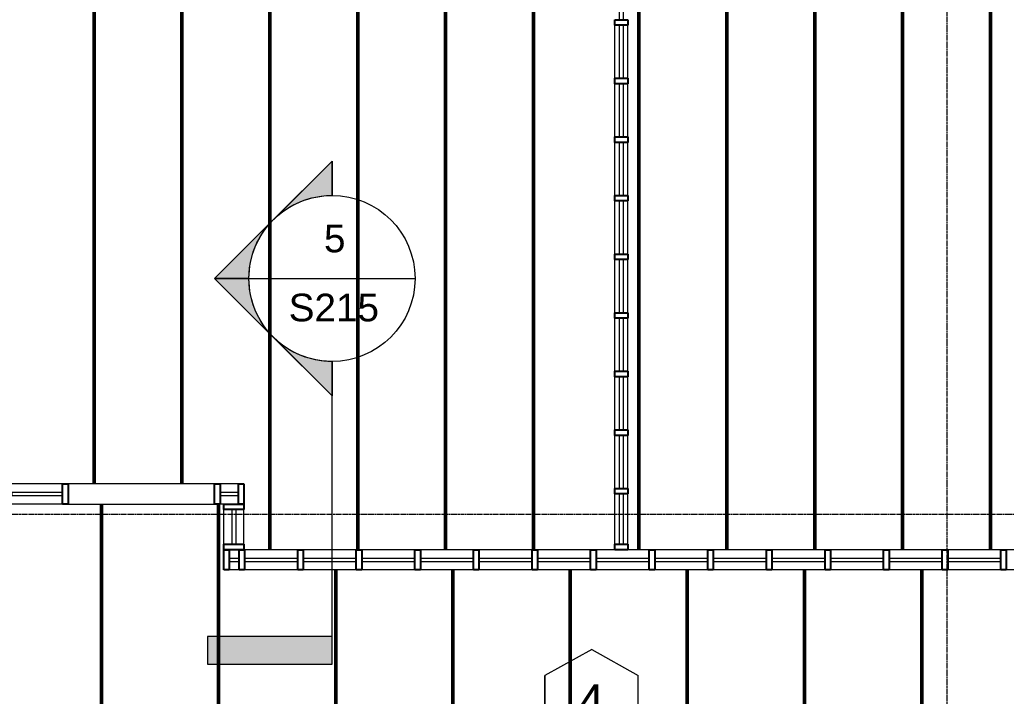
# Model space of a CAD drawing. Header units: inches. Extents: x -4036 to -1914, y 2 to 12338.
# Drawn here: x -3080.6 to -2811.2, y 10417.5 to 10602.3 of the extents above; entities that cross this region are included whole.
import ezdxf

# ---------------------------------------------------------------- set-up
doc = ezdxf.new("R2010")
doc.units = ezdxf.units.IN
doc.header["$MEASUREMENT"] = 0
doc.linetypes.add('Línea de rejilla', pattern=[0.875, 0.5, -0.125, 0.125, -0.125])
for name, color, linetype, lineweight in [('A-ANNO-NOTE', 131, 'Continuous', 9), ('A-DETL-GENF', 92, 'Continuous', 9), ('A-GLAZ-CURT', 52, 'Continuous', 9), ('A-GLAZ-CWMG', 51, 'Continuous', 9), ('G-ANNO-SYMB', 111, 'Continuous', 9), ('S-BEAM', 12, 'Continuous', 9), ('S-BEAM-ANLY', 10, 'Continuous', 50), ('S-GRID', 1, 'Continuous', 9)]:
    doc.layers.add(name, color=color, linetype=linetype, lineweight=lineweight)
doc.styles.add('Arial', font='arial.ttf', dxfattribs={"height": 9.448819})
doc.styles.add('Arial_2', font='arial.ttf', dxfattribs={"height": 7.559055})

# ---------------------------------------------------------------- blocks, each defined once
blk = doc.blocks.new('System Panel - PlyWood-764934-FRAMING PLAN - 2ND FLOOR')
at = {"layer": 'A-GLAZ-CURT', "lineweight": 18}
for p, q in [((-6.88, -0.5), (-6.88, 0.5)), ((-6.88, 0.5), (6.88, 0.5)), ((6.88, 0.5), (6.88, -0.5)), ((6.88, -0.5), (-6.88, -0.5))]:
    blk.add_line(p, q, dxfattribs=at)
blk = doc.blocks.new('Rectangular Mullion - 3 1_2_-735870-FRAMING PLAN - 2ND FLOOR')
at = {"layer": 'A-GLAZ-CWMG', "lineweight": 25}
for p, q in [((-1.5, 1.75), (0, 1.75)), ((-1.5, -1.75), (-1.5, 1.75)), ((0, 1.75), (0, -1.75)), ((0, -1.75), (-1.5, -1.75))]:
    blk.add_line(p, q, dxfattribs=at)
blk = doc.blocks.new('System Panel - PlyWood-764936-FRAMING PLAN - 2ND FLOOR')
at = {"layer": 'A-GLAZ-CURT', "lineweight": 18}
for p, q in [((-7.25, -0.5), (-7.25, 0.5)), ((-7.25, 0.5), (7.25, 0.5)), ((7.25, 0.5), (7.25, -0.5)), ((7.25, -0.5), (-7.25, -0.5))]:
    blk.add_line(p, q, dxfattribs=at)
blk = doc.blocks.new('Rectangular Mullion - 3 1_2_-735840-FRAMING PLAN - 2ND FLOOR')
at = {"layer": 'A-GLAZ-CWMG'}
for p, q in [((-2918.07, 10459.04), (-2918.07, 10472.79)), ((-2914.57, 10459.04), (-2914.57, 10472.79))]:
    blk.add_line(p, q, dxfattribs=at)
blk = doc.blocks.new('Rectangular Mullion - 3 1_2_-735841-FRAMING PLAN - 2ND FLOOR')
at = {"layer": 'A-GLAZ-CWMG'}
for p, q in [((-3206.07, 10485.26), (-3206.07, 10499.76)), ((-3202.57, 10485.26), (-3202.57, 10499.76))]:
    blk.add_line(p, q, dxfattribs=at)
blk = doc.blocks.new('Rectangular Mullion - 3 1_2_-735844-FRAMING PLAN - 2ND FLOOR')
at = {"layer": 'A-GLAZ-CWMG', "lineweight": 25}
for p, q in [((0.75, 1.75), (-0.75, 1.75)), ((-0.75, 1.75), (-0.75, -1.75)), ((0.75, -1.75), (0.75, 1.75)), ((-0.75, -1.75), (0.75, -1.75))]:
    blk.add_line(p, q, dxfattribs=at)
blk = doc.blocks.new('Rectangular Mullion - 5 1_2_-1273954-FRAMING PLAN - 2ND FLOOR')
at = {"layer": 'A-GLAZ-CWMG'}
blk.add_line((-3020.72, 10452.04), (-3023.4, 10452.04), dxfattribs=at)
blk = doc.blocks.new('Rectangular Mullion - 5 1_2_-748981-FRAMING PLAN - 2ND FLOOR')
at = {"layer": 'A-GLAZ-CWMG'}
for p, q in [((-2522.7, 11828.21), (-2522.7, 11813.71)), ((-2517.2, 11828.21), (-2517.2, 11813.71))]:
    blk.add_line(p, q, dxfattribs=at)
blk = doc.blocks.new('Rectangular Mullion - 5 1_2_-V45-FRAMING PLAN - 2ND FLOOR')
at = {"layer": 'A-GLAZ-CWMG'}
for p, q in [((-2918.07, 10457.54), (-2923.22, 10457.54)), ((-2908.72, 10457.54), (-2914.57, 10457.54)), ((-2908.72, 10452.04), (-2923.22, 10452.04))]:
    blk.add_line(p, q, dxfattribs=at)
blk = doc.blocks.new('Rectangular Mullion - 5 1_2_-748986-FRAMING PLAN - 2ND FLOOR')
at = {"layer": 'A-GLAZ-CWMG', "lineweight": 25}
for p, q in [((0, 2.75), (-1.5, 2.75)), ((-1.5, 2.75), (-1.5, -2.75)), ((0, -2.75), (0, 2.75)), ((-1.5, -2.75), (0, -2.75))]:
    blk.add_line(p, q, dxfattribs=at)
blk = doc.blocks.new('Rectangular Mullion - 5 1_2_-748984-FRAMING PLAN - 2ND FLOOR')
at = {"layer": 'A-GLAZ-CWMG', "lineweight": 25}
for p, q in [((0.75, 2.75), (-0.75, 2.75)), ((-0.75, 2.75), (-0.75, -2.75)), ((0.75, -2.75), (0.75, 2.75)), ((-0.75, -2.75), (0.75, -2.75))]:
    blk.add_line(p, q, dxfattribs=at)
blk = doc.blocks.new('System Panel - PlyWood-1273104-FRAMING PLAN - 2ND FLOOR')
at = {"layer": 'A-GLAZ-CURT', "lineweight": 18}
for p, q in [((-4.75, -0.5), (-4.75, 0.5)), ((-4.75, 0.5), (4.75, 0.5)), ((4.75, 0.5), (4.75, -0.5)), ((4.75, -0.5), (-4.75, -0.5))]:
    blk.add_line(p, q, dxfattribs=at)
blk = doc.blocks.new('Rectangular Mullion - 5 1_2_-1273105-FRAMING PLAN - 2ND FLOOR')
at = {"layer": 'A-GLAZ-CWMG'}
for p, q in [((-2738.67, 11726.24), (-2738.67, 11735.74)), ((-2733.17, 11726.24), (-2733.17, 11735.74))]:
    blk.add_line(p, q, dxfattribs=at)
blk = doc.blocks.new('Rectangular Mullion - 5 1_2_-753149-FRAMING PLAN - 2ND FLOOR')
at = {"layer": 'A-GLAZ-CWMG', "lineweight": 25}
for p, q in [((0, 2.75), (-1.5, 2.75)), ((-1.5, 2.75), (-1.5, -2.75)), ((0, -2.75), (0, 2.75)), ((-1.5, -2.75), (0, -2.75))]:
    blk.add_line(p, q, dxfattribs=at)
blk = doc.blocks.new('Rectangular Mullion - 5 1_2_-753150-FRAMING PLAN - 2ND FLOOR')
at = {"layer": 'A-GLAZ-CWMG', "lineweight": 25}
for p, q in [((-1.5, 2.75), (0, 2.75)), ((-1.5, -2.75), (-1.5, 2.75)), ((0, 2.75), (0, -2.75)), ((0, -2.75), (-1.5, -2.75))]:
    blk.add_line(p, q, dxfattribs=at)
blk = doc.blocks.new('System Panel - PlyWood-1273145-FRAMING PLAN - 2ND FLOOR')
at = {"layer": 'A-GLAZ-CURT', "lineweight": 18}
for p, q in [((-6.88, -0.5), (-6.88, 0.5)), ((-6.88, 0.5), (-1.85, 0.5)), ((-1.85, 0.5), (-1.85, -0.5)), ((-1.85, -0.5), (-6.88, -0.5))]:
    blk.add_line(p, q, dxfattribs=at)
blk = doc.blocks.new('System Panel - PlyWood-1273146-FRAMING PLAN - 2ND FLOOR')
at = {"layer": 'A-GLAZ-CURT', "lineweight": 18}
for p, q in [((-6.48, -0.5), (-6.48, 0.5)), ((-6.48, 0.5), (7.25, 0.5)), ((7.25, 0.5), (7.25, -0.5)), ((7.25, -0.5), (-6.48, -0.5))]:
    blk.add_line(p, q, dxfattribs=at)
blk = doc.blocks.new('Rectangular Mullion - 5 1_2_-V6-FRAMING PLAN - 2ND FLOOR')
at = {"layer": 'A-GLAZ-CWMG'}
for p, q in [((-2782.7, 11742.74), (-2796.42, 11742.74)), ((-2782.7, 11737.24), (-2796.42, 11737.24))]:
    blk.add_line(p, q, dxfattribs=at)
blk = doc.blocks.new('Rectangular Mullion - 5 1_2_-748987-FRAMING PLAN - 2ND FLOOR')
at = {"layer": 'A-GLAZ-CWMG', "lineweight": 25}
for p, q in [((-1.5, 2.75), (0, 2.75)), ((-1.5, -2.75), (-1.5, 2.75)), ((0, 2.75), (0, -2.75)), ((0, -2.75), (-1.5, -2.75))]:
    blk.add_line(p, q, dxfattribs=at)
blk = doc.blocks.new('Rectangular Mullion - 5 1_2_-1273141-FRAMING PLAN - 2ND FLOOR')
at = {"layer": 'A-GLAZ-CWMG'}
for p, q in [((-2741.2, 11742.74), (-2749.17, 11742.74)), ((-2749.17, 11737.24), (-2741.2, 11737.24))]:
    blk.add_line(p, q, dxfattribs=at)
blk = doc.blocks.new('Rectangular Mullion - 5 1_2_-781505-FRAMING PLAN - 2ND FLOOR')
at = {"layer": 'A-GLAZ-CWMG'}
for p, q in [((-2765.17, 11742.74), (-2781.2, 11742.74)), ((-2781.2, 11737.24), (-2765.17, 11737.24))]:
    blk.add_line(p, q, dxfattribs=at)
blk = doc.blocks.new('Rectangular Mullion - 5 1_2_-749712-FRAMING PLAN - 2ND FLOOR')
at = {"layer": 'A-GLAZ-CWMG', "lineweight": 25}
for p, q in [((0, 2.75), (-1.5, 2.75)), ((-1.5, 2.75), (-1.5, -2.75)), ((0, -2.75), (0, 2.75)), ((-1.5, -2.75), (0, -2.75))]:
    blk.add_line(p, q, dxfattribs=at)
blk = doc.blocks.new('Rectangular Mullion - 5 1_2_-1273144-FRAMING PLAN - 2ND FLOOR')
at = {"layer": 'A-GLAZ-CWMG', "lineweight": 25}
for p, q in [((-1.5, 2.75), (0, 2.75)), ((-1.5, -2.75), (-1.5, 2.75)), ((0, 2.75), (0, -2.75)), ((0, -2.75), (-1.5, -2.75))]:
    blk.add_line(p, q, dxfattribs=at)
blk = doc.blocks.new('TRUSS - 22_-V64-FRAMING PLAN - 2ND FLOOR')
at = {"layer": 'S-BEAM'}
for p, q in [((155.0125, 0), (-183.9375, 0)), ((183.6625, 0), (160.5125, 0))]:
    blk.add_line(p, q, dxfattribs=at)
blk = doc.blocks.new('TRUSS - 22_-V63-FRAMING PLAN - 2ND FLOOR')
at = {"layer": 'S-BEAM'}
for p, q in [((164.0125, 0), (-192.9375, 0)), ((192.6625, 0), (169.5125, 0))]:
    blk.add_line(p, q, dxfattribs=at)
blk = doc.blocks.new('TRUSS - 22_-V65-FRAMING PLAN - 2ND FLOOR')
at = {"layer": 'S-BEAM'}
for p, q in [((-24.6, 0), (-192.8, 0)), ((-20.15, 0), (-23.04, 0)), ((164.15, 0), (-18.58, 0)), ((192.8, 0), (169.65, 0))]:
    blk.add_line(p, q, dxfattribs=at)
blk = doc.blocks.new('TRUSS - 22_-V51-FRAMING PLAN - 2ND FLOOR')
at = {"layer": 'S-BEAM'}
for p, q in [((164.15, 0), (-192.8, 0)), ((192.8, 0), (169.65, 0))]:
    blk.add_line(p, q, dxfattribs=at)
blk = doc.blocks.new('Rectangular Mullion - 5 1_2_-V5-FRAMING PLAN - 2ND FLOOR')
at = {"layer": 'A-GLAZ-CWMG'}
for p, q in [((-2734.67, 11742.74), (-2739.7, 11742.74)), ((-2738.67, 11737.24), (-2739.7, 11737.24))]:
    blk.add_line(p, q, dxfattribs=at)
blk = doc.blocks.new('System Panel - PlyWood-1273956-FRAMING PLAN - 2ND FLOOR')
at = {"layer": 'A-GLAZ-CURT', "lineweight": 18}
for p, q in [((-1.34, -0.5), (-1.34, 0.5)), ((-1.34, 0.5), (1.34, 0.5)), ((1.34, 0.5), (1.34, -0.5)), ((1.34, -0.5), (-1.34, -0.5))]:
    blk.add_line(p, q, dxfattribs=at)
blk = doc.blocks.new('Rectangular Mullion - 5 1_2_-748983-FRAMING PLAN - 2ND FLOOR')
at = {"layer": 'A-GLAZ-CWMG'}
for p, q in [((-2749.17, 11742.74), (-2765.17, 11742.74)), ((-2765.17, 11737.24), (-2749.17, 11737.24))]:
    blk.add_line(p, q, dxfattribs=at)
blk = doc.blocks.new('TRUSSES - TRUSSES-1505260-FRAMING PLAN - 2ND FLOOR')
at = {"layer": 'A-DETL-GENF'}
for p, q in [((-12.61, 7.43), (-12.61, -7.43)), ((12.85, -7.43), (12.85, 7.43)), ((12.85, 7.43), (12.85, -7.43)), ((0, -14.56), (-12.61, -7.43)), ((0, -14.56), (12.85, -7.43))]:
    blk.add_line(p, q, dxfattribs=at)
blk = doc.blocks.new('Vista de diseño - Extremo final de sección - Rellenado-14997-FRAMING PLAN - 2ND FLOOR')
at = {"layer": 'G-ANNO-SYMB'}
blk.add_hatch(color=256, dxfattribs=at).paths.add_polyline_path([(0, 0.3543), (0, 0), (-0.0787, 0), (-0.0787, 0.3543)], flags=0)
for p, q in [((0, 0.3543), (-0.0787, 0.3543)), ((-0.0787, 0.3543), (-0.0787, 0)), ((0, 0), (0, 0.3543)), ((-0.0787, 0), (0, 0))]:
    blk.add_line(p, q, dxfattribs=at)
blk = doc.blocks.new('Vista de diseño - Extremo inicial de sección - Rellenado-1561-FRAMING PLAN - 2ND FLOOR')
at = {"layer": 'G-ANNO-SYMB'}
h = blk.add_hatch(color=256, dxfattribs=at)
edge = h.paths.add_edge_path(flags=0)
edge.add_line((-0.2362, 0.3341), (-0.2362, 0.2362))
edge.add_arc((-0.2362, 0), 0.2362, 90, 135)
edge.add_line((-0.4033, 0.167), (-0.2362, 0.3341))
h = blk.add_hatch(color=256, dxfattribs=at)
edge = h.paths.add_edge_path(flags=0)
edge.add_line((-0.2362, 0.3341), (-0.0692, 0.167))
edge.add_arc((-0.2362, 0), 0.2362, 45, 90)
edge.add_line((-0.2362, 0.2362), (-0.2362, 0.3341))
h = blk.add_hatch(color=256, dxfattribs=at)
edge = h.paths.add_edge_path(flags=0)
edge.add_line((-0.5703, 0), (-0.4033, 0.167))
edge.add_arc((-0.2362, 0), 0.2362, 135, 180)
edge.add_line((-0.4724, 0), (-0.5703, 0))
h = blk.add_hatch(color=256, dxfattribs=at)
edge = h.paths.add_edge_path(flags=0)
edge.add_line((0.0978, 0), (0, 0))
edge.add_arc((-0.2362, 0), 0.2362, 360, 405)
edge.add_line((-0.0692, 0.167), (0.0978, 0))
for p, q in [((-0.2362, 0.3341), (-0.5703, 0)), ((-0.2362, 0.3341), (-0.4033, 0.167)), ((-0.2362, 0.3341), (0.0978, 0)), ((-0.2362, 0.2362), (-0.2362, 0.3341)), ((-0.2362, 0.3341), (-0.2362, 0.2362)), ((-0.0692, 0.167), (-0.2362, 0.3341)), ((-0.4033, 0.167), (-0.5703, 0)), ((0.0978, 0), (-0.0692, 0.167)), ((-0.5703, 0), (-0.4724, 0)), ((0, 0), (0.0978, 0)), ((-0.4724, 0), (-0.5703, 0)), ((0, 0), (0.0978, 0))]:
    blk.add_line(p, q, dxfattribs=at)
for start, end in [(360, 180), (90, 135), (45, 90), (135, 180), (360, 45), (180, 360)]:
    blk.add_arc((-0.2362, 0), 0.2362, start, end, dxfattribs=at)

msp = doc.modelspace()

# ---------------------------------------------------------------- linework, layer by layer
at = {"layer": 'G-ANNO-SYMB'}
for p, q in [((-3018.03, 10531.63), (-2972.68, 10531.63)), ((-2995.35, 10433.84), (-2995.35, 10508.96))]:
    msp.add_line(p, q, dxfattribs=at)
at = {"layer": 'S-BEAM-ANLY', "color": 7}
for p, q in [((-3060.32, 10505.54), (-3060.32, 10813.41)), ((-3036.32, 10505.54), (-3036.32, 10813.41)), ((-3012.32, 10487.54), (-3012.32, 10813.41)), ((-2988.32, 10487.54), (-2988.32, 10813.41)), ((-2964.32, 10487.54), (-2964.32, 10813.41)), ((-2940.32, 10487.54), (-2940.32, 10813.41)), ((-2887.52, 10487.54), (-2887.52, 10813.14)), ((-2863.52, 10487.54), (-2863.52, 10813.14)), ((-2839.52, 10487.54), (-2839.52, 10813.14)), ((-2815.52, 10487.54), (-2815.52, 10813.14)), ((-2911.52, 10487.54), (-2911.52, 10625.74)), ((-3060.32, 10475.54), (-3060.32, 10505.54)), ((-3036.32, 10475.54), (-3036.32, 10505.54)), ((-3012.32, 10457.54), (-3012.32, 10487.54)), ((-2988.32, 10457.54), (-2988.32, 10487.54)), ((-2964.32, 10457.54), (-2964.32, 10487.54)), ((-2940.32, 10457.54), (-2940.32, 10487.54)), ((-2911.52, 10457.54), (-2911.52, 10487.54)), ((-2887.52, 10457.54), (-2887.52, 10487.54)), ((-2863.52, 10457.54), (-2863.52, 10487.54)), ((-2839.52, 10457.54), (-2839.52, 10487.54)), ((-2815.52, 10457.54), (-2815.52, 10487.54)), ((-3058.32, 10447.41), (-3058.32, 10470.04)), ((-3026.32, 10447.41), (-3026.32, 10470.04)), ((-2994.32, 10433.91), (-2994.32, 10452.04)), ((-2962.32, 10433.91), (-2962.32, 10452.04)), ((-2930.32, 10433.91), (-2930.32, 10452.04)), ((-2898.32, 10433.91), (-2898.32, 10452.04)), ((-2866.32, 10433.91), (-2866.32, 10452.04)), ((-2834.32, 10433.91), (-2834.32, 10452.04)), ((-3058.32, 10402.16), (-3058.32, 10447.41)), ((-3026.32, 10402.16), (-3026.32, 10447.41)), ((-2994.32, 10397.66), (-2994.32, 10433.91)), ((-2962.32, 10397.66), (-2962.32, 10433.91)), ((-2930.32, 10397.66), (-2930.32, 10433.91)), ((-2898.32, 10397.66), (-2898.32, 10433.91)), ((-2866.32, 10397.66), (-2866.32, 10433.91)), ((-2834.32, 10397.66), (-2834.32, 10433.91))]:
    msp.add_line(p, q, dxfattribs=at)
at = {"layer": 'S-GRID', "linetype": 'Línea de rejilla'}
for p, q in [((-2827.32, 9786.33), (-2827.32, 12288.56)), ((-1959.43, 10467.19), (-3987.13, 10467.19))]:
    msp.add_line(p, q, dxfattribs=at)

# ---------------------------------------------------------------- block references
at = {"layer": 'A-DETL-GENF', "rotation": 180}
msp.add_blockref('TRUSSES - TRUSSES-1505260-FRAMING PLAN - 2ND FLOOR', (-2924.37, 10415.79), dxfattribs=at)
at = {"layer": 'A-GLAZ-CURT'}
for name, p, rotation in [('System Panel - PlyWood-764936-FRAMING PLAN - 2ND FLOOR', (-2916.32, 10609.54), 90), ('System Panel - PlyWood-764936-FRAMING PLAN - 2ND FLOOR', (-2916.32, 10593.54), 90), ('System Panel - PlyWood-764936-FRAMING PLAN - 2ND FLOOR', (-2916.32, 10577.54), 90), ('System Panel - PlyWood-764936-FRAMING PLAN - 2ND FLOOR', (-2916.32, 10561.54), 90), ('System Panel - PlyWood-764936-FRAMING PLAN - 2ND FLOOR', (-2916.32, 10545.54), 90), ('System Panel - PlyWood-764936-FRAMING PLAN - 2ND FLOOR', (-2916.32, 10529.54), 90), ('System Panel - PlyWood-764936-FRAMING PLAN - 2ND FLOOR', (-2916.32, 10513.54), 90), ('System Panel - PlyWood-764936-FRAMING PLAN - 2ND FLOOR', (-2916.32, 10497.54), 90), ('System Panel - PlyWood-764936-FRAMING PLAN - 2ND FLOOR', (-2916.32, 10481.54), 90), ('System Panel - PlyWood-1273146-FRAMING PLAN - 2ND FLOOR', (-3075.4, 10472.79), 180), ('System Panel - PlyWood-1273145-FRAMING PLAN - 2ND FLOOR', (-3027.77, 10472.79), 180), ('System Panel - PlyWood-764934-FRAMING PLAN - 2ND FLOOR', (-2916.32, 10465.91), 90), ('System Panel - PlyWood-1273104-FRAMING PLAN - 2ND FLOOR', (-3022.15, 10463.79), 90), ('System Panel - PlyWood-1273956-FRAMING PLAN - 2ND FLOOR', (-3022.06, 10454.79), 180), ('System Panel - PlyWood-764936-FRAMING PLAN - 2ND FLOOR', (-3011.97, 10454.79), 180), ('System Panel - PlyWood-764936-FRAMING PLAN - 2ND FLOOR', (-2995.97, 10454.79), 180), ('System Panel - PlyWood-764936-FRAMING PLAN - 2ND FLOOR', (-2979.97, 10454.79), 180), ('System Panel - PlyWood-764936-FRAMING PLAN - 2ND FLOOR', (-2963.97, 10454.79), 180), ('System Panel - PlyWood-764936-FRAMING PLAN - 2ND FLOOR', (-2947.97, 10454.79), 180), ('System Panel - PlyWood-764936-FRAMING PLAN - 2ND FLOOR', (-2931.97, 10454.79), 180), ('System Panel - PlyWood-764936-FRAMING PLAN - 2ND FLOOR', (-2915.97, 10454.79), 180), ('System Panel - PlyWood-764936-FRAMING PLAN - 2ND FLOOR', (-2899.97, 10454.79), 180), ('System Panel - PlyWood-764936-FRAMING PLAN - 2ND FLOOR', (-2883.97, 10454.79), 180), ('System Panel - PlyWood-764936-FRAMING PLAN - 2ND FLOOR', (-2867.97, 10454.79), 180), ('System Panel - PlyWood-764936-FRAMING PLAN - 2ND FLOOR', (-2851.97, 10454.79), 180), ('System Panel - PlyWood-764936-FRAMING PLAN - 2ND FLOOR', (-2835.97, 10454.79), 180), ('System Panel - PlyWood-764936-FRAMING PLAN - 2ND FLOOR', (-2819.97, 10454.79), 180)]:
    msp.add_blockref(name, p, dxfattribs=dict(at, rotation=rotation))
at = {"layer": 'A-GLAZ-CWMG', "extrusion": (0, 0, -1), "rotation": 90}
for name, p in [('Rectangular Mullion - 3 1_2_-735844-FRAMING PLAN - 2ND FLOOR', (2916.32, 10601.54)), ('Rectangular Mullion - 3 1_2_-735844-FRAMING PLAN - 2ND FLOOR', (2916.32, 10585.54)), ('Rectangular Mullion - 3 1_2_-735844-FRAMING PLAN - 2ND FLOOR', (2916.32, 10569.54)), ('Rectangular Mullion - 3 1_2_-735844-FRAMING PLAN - 2ND FLOOR', (2916.32, 10553.54)), ('Rectangular Mullion - 3 1_2_-735844-FRAMING PLAN - 2ND FLOOR', (2916.32, 10537.54)), ('Rectangular Mullion - 3 1_2_-735844-FRAMING PLAN - 2ND FLOOR', (2916.32, 10521.54)), ('Rectangular Mullion - 3 1_2_-735844-FRAMING PLAN - 2ND FLOOR', (2916.32, 10505.54)), ('Rectangular Mullion - 3 1_2_-735844-FRAMING PLAN - 2ND FLOOR', (2916.32, 10489.54)), ('Rectangular Mullion - 3 1_2_-735844-FRAMING PLAN - 2ND FLOOR', (2916.32, 10473.54)), ('Rectangular Mullion - 5 1_2_-753149-FRAMING PLAN - 2ND FLOOR', (3022.15, 10470.04))]:
    msp.add_blockref(name, p, dxfattribs=at)
at = {"layer": 'A-GLAZ-CWMG'}
for name, p in [('Rectangular Mullion - 3 1_2_-735841-FRAMING PLAN - 2ND FLOOR', (288, 101.03)), ('Rectangular Mullion - 3 1_2_-735841-FRAMING PLAN - 2ND FLOOR', (288, 85.03)), ('Rectangular Mullion - 3 1_2_-735841-FRAMING PLAN - 2ND FLOOR', (288, 69.03)), ('Rectangular Mullion - 3 1_2_-735841-FRAMING PLAN - 2ND FLOOR', (288, 53.03)), ('Rectangular Mullion - 3 1_2_-735841-FRAMING PLAN - 2ND FLOOR', (288, 37.03)), ('Rectangular Mullion - 3 1_2_-735841-FRAMING PLAN - 2ND FLOOR', (288, 21.03)), ('Rectangular Mullion - 3 1_2_-735841-FRAMING PLAN - 2ND FLOOR', (288, 5.03)), ('Rectangular Mullion - 3 1_2_-735841-FRAMING PLAN - 2ND FLOOR', (288, -10.97)), ('Rectangular Mullion - 5 1_2_-V6-FRAMING PLAN - 2ND FLOOR', (-286.23, -1267.2)), ('Rectangular Mullion - 5 1_2_-1273144-FRAMING PLAN - 2ND FLOOR', (-3067.42, 10472.79)), ('Rectangular Mullion - 5 1_2_-781505-FRAMING PLAN - 2ND FLOOR', (-286.23, -1267.2)), ('Rectangular Mullion - 5 1_2_-748983-FRAMING PLAN - 2ND FLOOR', (-286.23, -1267.2)), ('Rectangular Mullion - 5 1_2_-1273141-FRAMING PLAN - 2ND FLOOR', (-286.23, -1267.2)), ('Rectangular Mullion - 5 1_2_-V5-FRAMING PLAN - 2ND FLOOR', (-286.23, -1267.2)), ('Rectangular Mullion - 5 1_2_-748987-FRAMING PLAN - 2ND FLOOR', (-3019.4, 10472.79)), ('Rectangular Mullion - 3 1_2_-735840-FRAMING PLAN - 2ND FLOOR', (0, 0)), ('Rectangular Mullion - 5 1_2_-1273105-FRAMING PLAN - 2ND FLOOR', (-286.23, -1267.2)), ('Rectangular Mullion - 5 1_2_-V45-FRAMING PLAN - 2ND FLOOR', (0, 0)), ('Rectangular Mullion - 5 1_2_-1273954-FRAMING PLAN - 2ND FLOOR', (0, 0))]:
    msp.add_blockref(name, p, dxfattribs=at)
at = {"layer": 'A-GLAZ-CWMG', "extrusion": (0, 0, -1)}
for name, p in [('Rectangular Mullion - 5 1_2_-749712-FRAMING PLAN - 2ND FLOOR', (3027.42, 10472.79)), ('Rectangular Mullion - 5 1_2_-748986-FRAMING PLAN - 2ND FLOOR', (3024.9, 10454.79)), ('Rectangular Mullion - 5 1_2_-748984-FRAMING PLAN - 2ND FLOOR', (3019.97, 10454.79)), ('Rectangular Mullion - 5 1_2_-748984-FRAMING PLAN - 2ND FLOOR', (3003.97, 10454.79)), ('Rectangular Mullion - 5 1_2_-748984-FRAMING PLAN - 2ND FLOOR', (2987.97, 10454.79)), ('Rectangular Mullion - 5 1_2_-748984-FRAMING PLAN - 2ND FLOOR', (2971.97, 10454.79)), ('Rectangular Mullion - 5 1_2_-748984-FRAMING PLAN - 2ND FLOOR', (2955.97, 10454.79)), ('Rectangular Mullion - 5 1_2_-748984-FRAMING PLAN - 2ND FLOOR', (2939.97, 10454.79)), ('Rectangular Mullion - 5 1_2_-748984-FRAMING PLAN - 2ND FLOOR', (2923.97, 10454.79)), ('Rectangular Mullion - 5 1_2_-748984-FRAMING PLAN - 2ND FLOOR', (2907.97, 10454.79)), ('Rectangular Mullion - 5 1_2_-748984-FRAMING PLAN - 2ND FLOOR', (2891.97, 10454.79)), ('Rectangular Mullion - 5 1_2_-748984-FRAMING PLAN - 2ND FLOOR', (2875.97, 10454.79)), ('Rectangular Mullion - 5 1_2_-748984-FRAMING PLAN - 2ND FLOOR', (2859.97, 10454.79)), ('Rectangular Mullion - 5 1_2_-748984-FRAMING PLAN - 2ND FLOOR', (2843.97, 10454.79)), ('Rectangular Mullion - 5 1_2_-748984-FRAMING PLAN - 2ND FLOOR', (2827.97, 10454.79)), ('Rectangular Mullion - 5 1_2_-748984-FRAMING PLAN - 2ND FLOOR', (2811.97, 10454.79))]:
    msp.add_blockref(name, p, dxfattribs=at)
at = {"layer": 'A-GLAZ-CWMG'}
for name, p, rotation in [('Rectangular Mullion - 5 1_2_-753150-FRAMING PLAN - 2ND FLOOR', (-3022.15, 10457.54), 270), ('Rectangular Mullion - 3 1_2_-735870-FRAMING PLAN - 2ND FLOOR', (-2916.32, 10457.54), 270), ('Rectangular Mullion - 5 1_2_-748981-FRAMING PLAN - 2ND FLOOR', (-14832.94, 7934.84), 270), ('Rectangular Mullion - 5 1_2_-748981-FRAMING PLAN - 2ND FLOOR', (-14816.94, 7934.84), 270), ('Rectangular Mullion - 5 1_2_-748981-FRAMING PLAN - 2ND FLOOR', (-14800.94, 7934.84), 270), ('Rectangular Mullion - 5 1_2_-748981-FRAMING PLAN - 2ND FLOOR', (-14784.94, 7934.84), 270), ('Rectangular Mullion - 5 1_2_-748981-FRAMING PLAN - 2ND FLOOR', (-14768.94, 7934.84), 270), ('Rectangular Mullion - 5 1_2_-748981-FRAMING PLAN - 2ND FLOOR', (-14752.94, 7934.84), 270), ('Rectangular Mullion - 5 1_2_-748981-FRAMING PLAN - 2ND FLOOR', (-14720.94, 7934.84), 269.9999999999951), ('Rectangular Mullion - 5 1_2_-748981-FRAMING PLAN - 2ND FLOOR', (-14704.94, 7934.84), 270), ('Rectangular Mullion - 5 1_2_-748981-FRAMING PLAN - 2ND FLOOR', (-14688.94, 7934.84), 270), ('Rectangular Mullion - 5 1_2_-748981-FRAMING PLAN - 2ND FLOOR', (-14672.94, 7934.84), 270), ('Rectangular Mullion - 5 1_2_-748981-FRAMING PLAN - 2ND FLOOR', (-14656.94, 7934.84), 270), ('Rectangular Mullion - 5 1_2_-748981-FRAMING PLAN - 2ND FLOOR', (-14640.94, 7934.84), 270), ('Rectangular Mullion - 5 1_2_-748981-FRAMING PLAN - 2ND FLOOR', (-14624.94, 7934.84), 270)]:
    msp.add_blockref(name, p, dxfattribs=dict(at, rotation=rotation))
at = {"layer": 'G-ANNO-SYMB', "extrusion": (0, 0, -1), "xscale": 95.99999999999994, "yscale": 95.99999999999994, "zscale": 95.99999999999994, "rotation": 270.0000000000002}
msp.add_blockref('Vista de diseño - Extremo inicial de sección - Rellenado-1561-FRAMING PLAN - 2ND FLOOR', (2995.35, 10508.96), dxfattribs=at)
at = {"layer": 'G-ANNO-SYMB', "xscale": 95.99999999999994, "yscale": 95.99999999999994, "zscale": 95.99999999999994, "rotation": 90}
msp.add_blockref('Vista de diseño - Extremo final de sección - Rellenado-14997-FRAMING PLAN - 2ND FLOOR', (-2995.35, 10433.84), dxfattribs=at)
at = {"layer": 'S-BEAM'}
for name, p, rotation in [('TRUSS - 22_-V64-FRAMING PLAN - 2ND FLOOR', (-3060.32, 10659.48), 90.00000000000038), ('TRUSS - 22_-V64-FRAMING PLAN - 2ND FLOOR', (-3036.32, 10659.48), 90.00000000000038), ('TRUSS - 22_-V63-FRAMING PLAN - 2ND FLOOR', (-3012.32, 10650.48), 90.00000000000037), ('TRUSS - 22_-V63-FRAMING PLAN - 2ND FLOOR', (-2988.32, 10650.48), 90.00000000000037), ('TRUSS - 22_-V63-FRAMING PLAN - 2ND FLOOR', (-2964.32, 10650.48), 90.00000000000037), ('TRUSS - 22_-V63-FRAMING PLAN - 2ND FLOOR', (-2940.32, 10650.48), 90.00000000000037), ('TRUSS - 22_-V65-FRAMING PLAN - 2ND FLOOR', (-2911.52, 10650.34), 90.0000000000004), ('TRUSS - 22_-V51-FRAMING PLAN - 2ND FLOOR', (-2887.52, 10650.34), 90.0000000000004), ('TRUSS - 22_-V51-FRAMING PLAN - 2ND FLOOR', (-2863.52, 10650.34), 90.0000000000004), ('TRUSS - 22_-V51-FRAMING PLAN - 2ND FLOOR', (-2839.52, 10650.34), 90.0000000000004), ('TRUSS - 22_-V51-FRAMING PLAN - 2ND FLOOR', (-2815.52, 10650.34), 90.0000000000004)]:
    msp.add_blockref(name, p, dxfattribs=dict(at, rotation=rotation))

# ---------------------------------------------------------------- texts
at = {"layer": 'A-ANNO-NOTE', "insert": (-2928.28, 10420.84), "char_height": 9.45, "width": 8.787, "attachment_point": 1, "style": 'Arial'}
msp.add_mtext('4', dxfattribs=at)
at = {"layer": 'G-ANNO-SYMB', "attachment_point": 1, "style": 'Arial_2'}
for s, insert, char_height, width in [('5', (-2997.54, 10546.33), 7.56, 7.272), ('S215', (-3007.18, 10527.48), 7.559, 30.603)]:
    msp.add_mtext(s, dxfattribs=dict(at, insert=insert, char_height=char_height, width=width))

doc.saveas('drawing.dxf')
